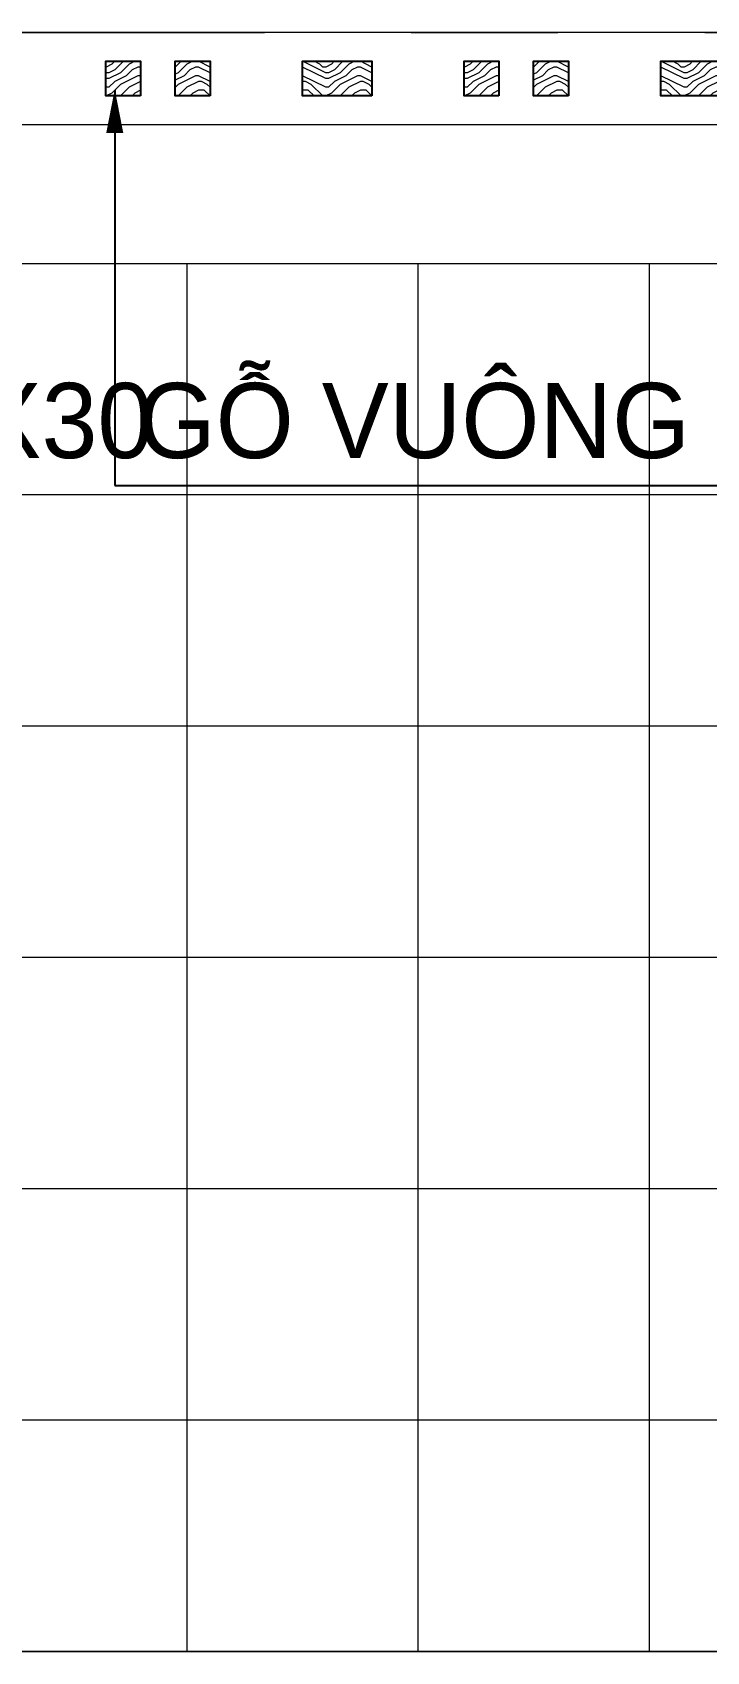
# Model space of a CAD drawing. Header units: inches. Extents: x 88947 to 296847, y 35049 to 161062.
# Drawn here: x 211079 to 211662, y 74720 to 76120 of the extents above; entities that cross this region are included whole.
import ezdxf

# ---------------------------------------------------------------- set-up
doc = ezdxf.new("R2010")
doc.units = ezdxf.units.IN
doc.header["$MEASUREMENT"] = 0
doc.linetypes.add('ACAD_ISO03W100', pattern=[30, 12, -18])
doc.linetypes.add('CENTER', pattern=[50.8, 31.75, -6.35, 6.35, -6.35])
for name, color, linetype, lineweight in [('A-Dims', 145, 'Continuous', 25), ('DIM', 7, 'Continuous', 25), ('HACTH', 8, 'Continuous', 5), ('netthay', 254, 'Continuous', 25), ('THAY', 3, 'Continuous', 18), ('TRUC', 252, 'ACAD_ISO03W100', 13)]:
    doc.layers.add(name, color=color, linetype=linetype, lineweight=lineweight)
doc.layers.add('text', color=2, linetype='Continuous')
doc.styles.add('FRANKO', font='VFRANKO.TTF')
doc.styles.add('VNI-HELVE-CONDENSE', font='VNARIAL.TTF', dxfattribs={"width": 0.7})
doc.dimstyles.new('TAS-50', dxfattribs={"dimscale": 25, "dimtxt": 2.5, "dimasz": 0.7, "dimexe": 1.5, "dimexo": 1.5, "dimgap": 0.8, "dimtad": 1, "dimdec": 0, "dimzin": 3, "dimdsep": 46, "dimtxsty": 'VNI-HELVE-CONDENSE', "dimblk": 'TICK', "dimcen": 2.5, "dimclrt": 71, "dimazin": 2, "dimtfac": 0.75, "dimtdec": 0, "dimtix": 1, "dimtmove": 2, "dimatfit": 2, "dimldrblk": 'TICK123', "dimfxl": 1.5, "dimtolj": 1, "dimtzin": 0, "dimarcsym": 0})

# ---------------------------------------------------------------- blocks, each defined once
blk = doc.blocks.new('TICK')
at = {"layer": 'A-Dims', "color": 1}
for p, q in [((0, 1.5), (0, -1.5)), ((-2, 0), (2, 0))]:
    blk.add_line(p, q, dxfattribs=at)
at = {"layer": 'A-Dims', "color": 1, "const_width": 0.788}
blk.add_lwpolyline([(-0.334, -0.349), (0.383, 0.378)], dxfattribs=at)
at = {"layer": 'A-Dims', "color": 1, "const_width": 0.394}
for points in [[(0.244, 0.517, -0.414214), (0.523, 0.517, -1)], [(0.523, 0.517, -0.414214), (0.523, 0.238, -1)], [(-0.473, -0.21, 0.414214), (-0.473, -0.488, 1)], [(-0.473, -0.488, 0.414214), (-0.195, -0.488, 1)]]:
    blk.add_lwpolyline(points, format="xyb", dxfattribs=at)
blk = doc.blocks.new('TICK123')
at = {"layer": 'A-Dims', "color": 1}
blk.add_lwpolyline([(0.046, 0, 0, 0.84, 0), (-2.111, 0, 8.4, 8.4, 0)], format="xyseb", dxfattribs=at)

msp = doc.modelspace()

# ---------------------------------------------------------------- hatches: boundary and pattern name
at = {"layer": 'HACTH'}
h = msp.add_hatch(dxfattribs=at)
h.set_pattern_fill('ENDGRAIN', color=256, scale=50, style=0, pattern_type=2)
h.set_pattern_definition([(180, (211192.224, 76065.48), (-50, 50), [2.5, -47.5]), (180, (211227.224, 76070.48), (-50, 50), [5, -45]), (180, (211194.724, 76072.98), (-50, 50), [2.5, -47.5]), (180, (211224.724, 76077.98), (-50, 50), [2.5, -47.5]), (180, (211194.724, 76080.48), (-50, 50), [2.5, -47.5]), (180, (211222.224, 76082.98), (-50, 50), [2.5, -47.5]), (180, (211194.724, 76085.48), (-50, 50), [2.5, -47.5]), (180, (211222.224, 76090.48), (-50, 50), [2.5, -27.5, 2.5, -17.5]), (180, (211222.224, 76095.48), (-50, 50), [5, -25, 2.5, -17.5]), (180, (211224.724, 76102.98), (-50, 50), [2.5, -7.5, 2.5, -20, 2.5, -15]), (180, (211227.224, 76107.98), (-50, 50), [2.5, -10, 5, -32.5]), (180, (211194.724, 76110.48), (-50, 50), [2.5, -47.5]), (180, (211227.224, 76112.98), (-50, 50), [2.5, -12.5, 2.5, -32.5]), (135, (211232.224, 76065.48), (-6e-15, 50), [7.071, -63.64]), (135, (211189.724, 76065.48), (-6e-15, 50), [14.142, -56.569]), (135, (211189.724, 76090.48), (-6e-15, 50), [3.535, -67.175]), (135, (211232.224, 76095.48), (-6e-15, 50), [10.607, -60.104]), (135, (211189.724, 76095.48), (-6e-15, 50), [17.678, -53.033]), (135, (211189.724, 76102.98), (-6e-15, 50), [10.607, -60.104]), (225, (211199.724, 76107.98), (-50, -1e-14), [3.535, -67.175]), (225, (211217.224, 76067.98), (-50, -1e-14), [7.071, -63.64]), (225, (211214.724, 76087.98), (-50, -1e-14), [7.071, -63.64]), (225, (211199.724, 76077.98), (-50, -1e-14), [7.071, -63.64]), (225, (211202.224, 76097.98), (-50, -1e-14), [7.071, -63.64]), (225, (211199.724, 76102.98), (-50, -1e-14), [10.607, -60.104]), (225, (211212.224, 76072.98), (-50, -1e-14), [10.607, -60.104]), (225, (211204.724, 76075.48), (-50, -1e-14), [10.607, -60.104]), (225, (211212.224, 76092.98), (-50, -1e-14), [10.607, -60.104]), (225, (211207.224, 76095.48), (-50, -1e-14), [10.607, -60.104]), (153.435, (211229.724, 76075.48), (-50, 2e-08), [5.59, -106.213]), (153.435, (211192.224, 76072.98), (-50, 2e-08), [22.36, -89.443]), (153.435, (211192.224, 76080.48), (-50, 2e-08), [22.36, -89.443]), (153.435, (211192.224, 76085.48), (-50, 2e-08), [22.361, -33.5, 11.1805, -44.762]), (153.435, (211187.224, 76092.98), (-50, 2e-08), [5.59, -106.213]), (153.435, (211232.224, 76110.48), (-50, 2e-08), [5.59, -106.213]), (153.435, (211192.224, 76110.48), (-50, 2e-08), [11.18, -100.623]), (206.565, (211204.724, 76065.48), (-50, -2e-08), [11.18, -100.623]), (206.565, (211222.224, 76077.98), (-50, -2e-08), [11.18, -100.623]), (206.565, (211222.224, 76070.48), (-50, -2e-08), [5.59, -106.213]), (206.565, (211219.724, 76082.98), (-50, -2e-08), [16.77, -95.033]), (206.565, (211209.724, 76082.98), (-50, -2e-08), [11.18, -100.623]), (206.565, (211204.724, 76085.48), (-50, -2e-08), [11.18, -100.623]), (206.565, (211219.724, 76090.48), (-50, -2e-08), [5.59, -106.213]), (206.565, (211217.224, 76095.48), (-50, -2e-08), [5.59, -106.213]), (206.565, (211197.224, 76105.48), (-50, -2e-08), [5.59, -106.213]), (206.565, (211199.724, 76087.98), (-50, -2e-08), [5.59, -106.213]), (206.565, (211222.224, 76102.98), (-50, -2e-08), [16.77, -95.033]), (206.565, (211224.724, 76107.98), (-50, -2e-08), [11.18, -100.623]), (206.565, (211197.224, 76092.98), (-50, -2e-08), [5.59, -50.31, 5.59, -50.3134]), (206.565, (211212.224, 76102.98), (-50, -2e-08), [11.18, -100.623]), (206.565, (211209.724, 76107.98), (-50, -2e-08), [11.18, -100.623]), (206.565, (211224.724, 76112.98), (-50, -2e-08), [11.18, -100.623]), (206.565, (211209.724, 76112.98), (-50, -2e-08), [11.18, -100.623])])
h.paths.add_polyline_path([(211142.2, 76095.5), (211172.2, 76095.5), (211172.2, 76065.5), (211142.2, 76065.5)])
h.paths.add_polyline_path([(211202.2, 76095.5), (211232.2, 76095.5), (211232.2, 76065.5), (211202.2, 76065.5)])
h = msp.add_hatch(dxfattribs=at)
h.set_pattern_fill('ENDGRAIN', color=256, scale=50, style=0, pattern_type=2)
h.set_pattern_definition([(180, (211332.224, 76065.48), (-50, 50), [2.5, -47.5]), (180, (211367.224, 76070.48), (-50, 50), [5, -45]), (180, (211334.724, 76072.98), (-50, 50), [2.5, -47.5]), (180, (211364.724, 76077.98), (-50, 50), [2.5, -47.5]), (180, (211334.724, 76080.48), (-50, 50), [2.5, -47.5]), (180, (211362.224, 76082.98), (-50, 50), [2.5, -47.5]), (180, (211334.724, 76085.48), (-50, 50), [2.5, -47.5]), (180, (211362.224, 76090.48), (-50, 50), [2.5, -27.5, 2.5, -17.5]), (180, (211362.224, 76095.48), (-50, 50), [5, -25, 2.5, -17.5]), (180, (211364.724, 76102.98), (-50, 50), [2.5, -7.5, 2.5, -20, 2.5, -15]), (180, (211367.224, 76107.98), (-50, 50), [2.5, -10, 5, -32.5]), (180, (211334.724, 76110.48), (-50, 50), [2.5, -47.5]), (180, (211367.224, 76112.98), (-50, 50), [2.5, -12.5, 2.5, -32.5]), (135, (211372.224, 76065.48), (-6e-15, 50), [7.071, -63.64]), (135, (211329.724, 76065.48), (-6e-15, 50), [14.142, -56.569]), (135, (211329.724, 76090.48), (-6e-15, 50), [3.535, -67.175]), (135, (211372.224, 76095.48), (-6e-15, 50), [10.607, -60.104]), (135, (211329.724, 76095.48), (-6e-15, 50), [17.678, -53.033]), (135, (211329.724, 76102.98), (-6e-15, 50), [10.607, -60.104]), (225, (211339.724, 76107.98), (-50, -1e-14), [3.535, -67.175]), (225, (211357.224, 76067.98), (-50, -1e-14), [7.071, -63.64]), (225, (211354.724, 76087.98), (-50, -1e-14), [7.07, -63.64]), (225, (211339.724, 76077.98), (-50, -1e-14), [7.07, -63.64]), (225, (211342.224, 76097.98), (-50, -1e-14), [7.07, -63.64]), (225, (211339.724, 76102.98), (-50, -1e-14), [10.607, -60.104]), (225, (211352.224, 76072.98), (-50, -1e-14), [10.607, -60.104]), (225, (211344.724, 76075.48), (-50, -1e-14), [10.607, -60.104]), (225, (211352.224, 76092.98), (-50, -1e-14), [10.607, -60.104]), (225, (211347.224, 76095.48), (-50, -1e-14), [10.607, -60.104]), (153.435, (211369.724, 76075.48), (-50, 2e-08), [5.59, -106.213]), (153.435, (211332.224, 76072.98), (-50, 2e-08), [22.36, -89.443]), (153.435, (211332.224, 76080.48), (-50, 2e-08), [22.36, -89.443]), (153.435, (211332.224, 76085.48), (-50, 2e-08), [22.361, -33.5, 11.1805, -44.762]), (153.435, (211327.224, 76092.98), (-50, 2e-08), [5.59, -106.213]), (153.435, (211372.224, 76110.48), (-50, 2e-08), [5.59, -106.213]), (153.435, (211332.224, 76110.48), (-50, 2e-08), [11.18, -100.623]), (206.565, (211344.724, 76065.48), (-50, -2e-08), [11.18, -100.623]), (206.565, (211362.224, 76077.98), (-50, -2e-08), [11.18, -100.623]), (206.565, (211362.224, 76070.48), (-50, -2e-08), [5.59, -106.213]), (206.565, (211359.724, 76082.98), (-50, -2e-08), [16.77, -95.033]), (206.565, (211349.724, 76082.98), (-50, -2e-08), [11.18, -100.623]), (206.565, (211344.724, 76085.48), (-50, -2e-08), [11.18, -100.623]), (206.565, (211359.724, 76090.48), (-50, -2e-08), [5.59, -106.213]), (206.565, (211357.224, 76095.48), (-50, -2e-08), [5.59, -106.213]), (206.565, (211337.224, 76105.48), (-50, -2e-08), [5.59, -106.213]), (206.565, (211339.724, 76087.98), (-50, -2e-08), [5.59, -106.213]), (206.565, (211362.224, 76102.98), (-50, -2e-08), [16.77, -95.033]), (206.565, (211364.724, 76107.98), (-50, -2e-08), [11.18, -100.623]), (206.565, (211337.224, 76092.98), (-50, -2e-08), [5.59, -50.31, 5.59, -50.313]), (206.565, (211352.224, 76102.98), (-50, -2e-08), [11.18, -100.623]), (206.565, (211349.724, 76107.98), (-50, -2e-08), [11.18, -100.623]), (206.565, (211364.724, 76112.98), (-50, -2e-08), [11.18, -100.623]), (206.565, (211349.724, 76112.98), (-50, -2e-08), [11.18, -100.623])])
h.paths.add_polyline_path([(211312.2, 76095.5), (211372.2, 76095.5), (211372.2, 76065.5), (211312.2, 76065.5)])
h = msp.add_hatch(dxfattribs=at)
h.set_pattern_fill('ENDGRAIN', color=256, scale=50, style=0, pattern_type=2)
h.set_pattern_definition([(180, (211502.224, 76065.48), (-50, 50), [2.5, -47.5]), (180, (211537.224, 76070.48), (-50, 50), [5, -45]), (180, (211504.724, 76072.98), (-50, 50), [2.5, -47.5]), (180, (211534.724, 76077.98), (-50, 50), [2.5, -47.5]), (180, (211504.724, 76080.48), (-50, 50), [2.5, -47.5]), (180, (211532.224, 76082.98), (-50, 50), [2.5, -47.5]), (180, (211504.724, 76085.48), (-50, 50), [2.5, -47.5]), (180, (211532.224, 76090.48), (-50, 50), [2.5, -27.5, 2.5, -17.5]), (180, (211532.224, 76095.48), (-50, 50), [5, -25, 2.5, -17.5]), (180, (211534.724, 76102.98), (-50, 50), [2.5, -7.5, 2.5, -20, 2.5, -15]), (180, (211537.224, 76107.98), (-50, 50), [2.5, -10, 5, -32.5]), (180, (211504.724, 76110.48), (-50, 50), [2.5, -47.5]), (180, (211537.224, 76112.98), (-50, 50), [2.5, -12.5, 2.5, -32.5]), (135, (211542.224, 76065.48), (-6e-15, 50), [7.071, -63.64]), (135, (211499.724, 76065.48), (-6e-15, 50), [14.142, -56.569]), (135, (211499.724, 76090.48), (-6e-15, 50), [3.535, -67.175]), (135, (211542.224, 76095.48), (-6e-15, 50), [10.607, -60.104]), (135, (211499.724, 76095.48), (-6e-15, 50), [17.678, -53.033]), (135, (211499.724, 76102.98), (-6e-15, 50), [10.607, -60.104]), (225, (211509.724, 76107.98), (-50, -1e-14), [3.535, -67.175]), (225, (211527.224, 76067.98), (-50, -1e-14), [7.071, -63.64]), (225, (211524.724, 76087.98), (-50, -1e-14), [7.071, -63.64]), (225, (211509.724, 76077.98), (-50, -1e-14), [7.071, -63.64]), (225, (211512.224, 76097.98), (-50, -1e-14), [7.071, -63.64]), (225, (211509.724, 76102.98), (-50, -1e-14), [10.607, -60.104]), (225, (211522.224, 76072.98), (-50, -1e-14), [10.607, -60.104]), (225, (211514.724, 76075.48), (-50, -1e-14), [10.607, -60.104]), (225, (211522.224, 76092.98), (-50, -1e-14), [10.607, -60.104]), (225, (211517.224, 76095.48), (-50, -1e-14), [10.607, -60.104]), (153.435, (211539.724, 76075.48), (-50, 2e-08), [5.59, -106.213]), (153.435, (211502.224, 76072.98), (-50, 2e-08), [22.36, -89.443]), (153.435, (211502.224, 76080.48), (-50, 2e-08), [22.36, -89.443]), (153.435, (211502.224, 76085.48), (-50, 2e-08), [22.361, -33.5, 11.1805, -44.762]), (153.435, (211497.224, 76092.98), (-50, 2e-08), [5.59, -106.213]), (153.435, (211542.224, 76110.48), (-50, 2e-08), [5.59, -106.213]), (153.435, (211502.224, 76110.48), (-50, 2e-08), [11.18, -100.623]), (206.565, (211514.724, 76065.48), (-50, -2e-08), [11.18, -100.623]), (206.565, (211532.224, 76077.98), (-50, -2e-08), [11.18, -100.623]), (206.565, (211532.224, 76070.48), (-50, -2e-08), [5.59, -106.213]), (206.565, (211529.724, 76082.98), (-50, -2e-08), [16.77, -95.033]), (206.565, (211519.724, 76082.98), (-50, -2e-08), [11.18, -100.623]), (206.565, (211514.724, 76085.48), (-50, -2e-08), [11.18, -100.623]), (206.565, (211529.724, 76090.48), (-50, -2e-08), [5.59, -106.213]), (206.565, (211527.224, 76095.48), (-50, -2e-08), [5.59, -106.213]), (206.565, (211507.224, 76105.48), (-50, -2e-08), [5.59, -106.213]), (206.565, (211509.724, 76087.98), (-50, -2e-08), [5.59, -106.213]), (206.565, (211532.224, 76102.98), (-50, -2e-08), [16.77, -95.033]), (206.565, (211534.724, 76107.98), (-50, -2e-08), [11.18, -100.623]), (206.565, (211507.224, 76092.98), (-50, -2e-08), [5.59, -50.31, 5.59, -50.3134]), (206.565, (211522.224, 76102.98), (-50, -2e-08), [11.18, -100.623]), (206.565, (211519.724, 76107.98), (-50, -2e-08), [11.18, -100.623]), (206.565, (211534.724, 76112.98), (-50, -2e-08), [11.18, -100.623]), (206.565, (211519.724, 76112.98), (-50, -2e-08), [11.18, -100.623])])
h.paths.add_polyline_path([(211452.2, 76095.5), (211482.2, 76095.5), (211482.2, 76065.5), (211452.2, 76065.5)])
h.paths.add_polyline_path([(211512.2, 76095.5), (211542.2, 76095.5), (211542.2, 76065.5), (211512.2, 76065.5)])
h = msp.add_hatch(dxfattribs=at)
h.set_pattern_fill('ENDGRAIN', color=256, scale=50, style=0, pattern_type=2)
h.set_pattern_definition([(180, (211642.224, 76065.48), (-50, 50), [2.5, -47.5]), (180, (211677.224, 76070.48), (-50, 50), [5, -45]), (180, (211644.724, 76072.98), (-50, 50), [2.5, -47.5]), (180, (211674.724, 76077.98), (-50, 50), [2.5, -47.5]), (180, (211644.724, 76080.48), (-50, 50), [2.5, -47.5]), (180, (211672.224, 76082.98), (-50, 50), [2.5, -47.5]), (180, (211644.724, 76085.48), (-50, 50), [2.5, -47.5]), (180, (211672.224, 76090.48), (-50, 50), [2.5, -27.5, 2.5, -17.5]), (180, (211672.224, 76095.48), (-50, 50), [5, -25, 2.5, -17.5]), (180, (211674.724, 76102.98), (-50, 50), [2.5, -7.5, 2.5, -20, 2.5, -15]), (180, (211677.224, 76107.98), (-50, 50), [2.5, -10, 5, -32.5]), (180, (211644.724, 76110.48), (-50, 50), [2.5, -47.5]), (180, (211677.224, 76112.98), (-50, 50), [2.5, -12.5, 2.5, -32.5]), (135, (211682.224, 76065.48), (-6e-15, 50), [7.071, -63.64]), (135, (211639.724, 76065.48), (-6e-15, 50), [14.142, -56.569]), (135, (211639.724, 76090.48), (-6e-15, 50), [3.535, -67.175]), (135, (211682.224, 76095.48), (-6e-15, 50), [10.607, -60.104]), (135, (211639.724, 76095.48), (-6e-15, 50), [17.678, -53.033]), (135, (211639.724, 76102.98), (-6e-15, 50), [10.607, -60.104]), (225, (211649.724, 76107.98), (-50, -1e-14), [3.535, -67.175]), (225, (211667.224, 76067.98), (-50, -1e-14), [7.071, -63.64]), (225, (211664.724, 76087.98), (-50, -1e-14), [7.07, -63.64]), (225, (211649.724, 76077.98), (-50, -1e-14), [7.07, -63.64]), (225, (211652.224, 76097.98), (-50, -1e-14), [7.07, -63.64]), (225, (211649.724, 76102.98), (-50, -1e-14), [10.607, -60.104]), (225, (211662.224, 76072.98), (-50, -1e-14), [10.607, -60.104]), (225, (211654.724, 76075.48), (-50, -1e-14), [10.607, -60.104]), (225, (211662.224, 76092.98), (-50, -1e-14), [10.607, -60.104]), (225, (211657.224, 76095.48), (-50, -1e-14), [10.607, -60.104]), (153.435, (211679.724, 76075.48), (-50, 2e-08), [5.59, -106.213]), (153.435, (211642.224, 76072.98), (-50, 2e-08), [22.36, -89.443]), (153.435, (211642.224, 76080.48), (-50, 2e-08), [22.36, -89.443]), (153.435, (211642.224, 76085.48), (-50, 2e-08), [22.361, -33.5, 11.1805, -44.762]), (153.435, (211637.224, 76092.98), (-50, 2e-08), [5.59, -106.213]), (153.435, (211682.224, 76110.48), (-50, 2e-08), [5.59, -106.213]), (153.435, (211642.224, 76110.48), (-50, 2e-08), [11.18, -100.623]), (206.565, (211654.724, 76065.48), (-50, -2e-08), [11.18, -100.623]), (206.565, (211672.224, 76077.98), (-50, -2e-08), [11.18, -100.623]), (206.565, (211672.224, 76070.48), (-50, -2e-08), [5.59, -106.213]), (206.565, (211669.724, 76082.98), (-50, -2e-08), [16.77, -95.033]), (206.565, (211659.724, 76082.98), (-50, -2e-08), [11.18, -100.623]), (206.565, (211654.724, 76085.48), (-50, -2e-08), [11.18, -100.623]), (206.565, (211669.724, 76090.48), (-50, -2e-08), [5.59, -106.213]), (206.565, (211667.224, 76095.48), (-50, -2e-08), [5.59, -106.213]), (206.565, (211647.224, 76105.48), (-50, -2e-08), [5.59, -106.213]), (206.565, (211649.724, 76087.98), (-50, -2e-08), [5.59, -106.213]), (206.565, (211672.224, 76102.98), (-50, -2e-08), [16.77, -95.033]), (206.565, (211674.724, 76107.98), (-50, -2e-08), [11.18, -100.623]), (206.565, (211647.224, 76092.98), (-50, -2e-08), [5.59, -50.31, 5.59, -50.313]), (206.565, (211662.224, 76102.98), (-50, -2e-08), [11.18, -100.623]), (206.565, (211659.724, 76107.98), (-50, -2e-08), [11.18, -100.623]), (206.565, (211674.724, 76112.98), (-50, -2e-08), [11.18, -100.623]), (206.565, (211659.724, 76112.98), (-50, -2e-08), [11.18, -100.623])])
h.paths.add_polyline_path([(211622.2, 76095.5), (211682.2, 76095.5), (211682.2, 76065.5), (211622.2, 76065.5)])
h = msp.add_hatch(dxfattribs=at)
h.set_pattern_fill('TAS_GACH400X400', color=256, scale=0.5, style=0, pattern_type=2)
h.set_pattern_definition([(0, (209012.22, 74720.67), (0, 200), []), (90, (209012.22, 74720.67), (-200, 1e-14), [200, 0])])
h.paths.add_polyline_path([(211812.2, 74720.5), (211812.2, 75920.5), (209012.2, 75920.5), (209012.2, 74720.5)])

# ---------------------------------------------------------------- linework, layer by layer
msp.add_lwpolyline([(211812.2, 74720.5), (211812.2, 75920.5), (209012.2, 75920.5), (209012.2, 74720.5)], close=True, dxfattribs=at)
at = {"layer": 'netthay'}
for points in [[(211172.2, 76065.5), (211142.2, 76065.5), (211142.2, 76095.5), (211172.2, 76095.5)], [(211232.2, 76065.5), (211202.2, 76065.5), (211202.2, 76095.5), (211232.2, 76095.5)], [(211372.2, 76065.5), (211312.2, 76065.5), (211312.2, 76095.5), (211372.2, 76095.5)], [(211482.2, 76065.5), (211452.2, 76065.5), (211452.2, 76095.5), (211482.2, 76095.5)], [(211542.2, 76065.5), (211512.2, 76065.5), (211512.2, 76095.5), (211542.2, 76095.5)], [(211682.2, 76065.5), (211622.2, 76065.5), (211622.2, 76095.5), (211682.2, 76095.5)]]:
    msp.add_lwpolyline(points, close=True, dxfattribs=at)
at = {"layer": 'THAY'}
for points in [[(212012.2, 74720.5), (212012.2, 76120.5), (208812.2, 76120.5), (208812.2, 74720.5)], [(211932.2, 74720.5), (211932.2, 76040.5), (208892.2, 76040.5), (208892.2, 74720.5)], [(211812.2, 74720.5), (211812.2, 75920.5), (209012.2, 75920.5), (209012.2, 74720.5)]]:
    msp.add_lwpolyline(points, dxfattribs=at)
at = {"layer": 'TRUC', "linetype": 'CENTER', "ltscale": 20}
msp.add_lwpolyline([(208612.2, 76120.5), (212212.2, 76120.5)], dxfattribs=at)

# ---------------------------------------------------------------- texts
at = {"layer": 'text', "style": 'FRANKO'}
for s, p in [('GOÃ VUOÂNG 60X30', (210429.6, 75752.4)), ('GOÃ VUOÂNG 30X30', (211169.5, 75752.4))]:
    msp.add_text(s, height=65, dxfattribs=at).set_placement(p)

# ---------------------------------------------------------------- leaders
at = {"layer": 'DIM'}
msp.add_leader([(211149.8, 76070.5), (211149.8, 75728.7), (211765.5, 75728.7)], dimstyle='TAS-50', dxfattribs=at)

doc.saveas('drawing.dxf')
